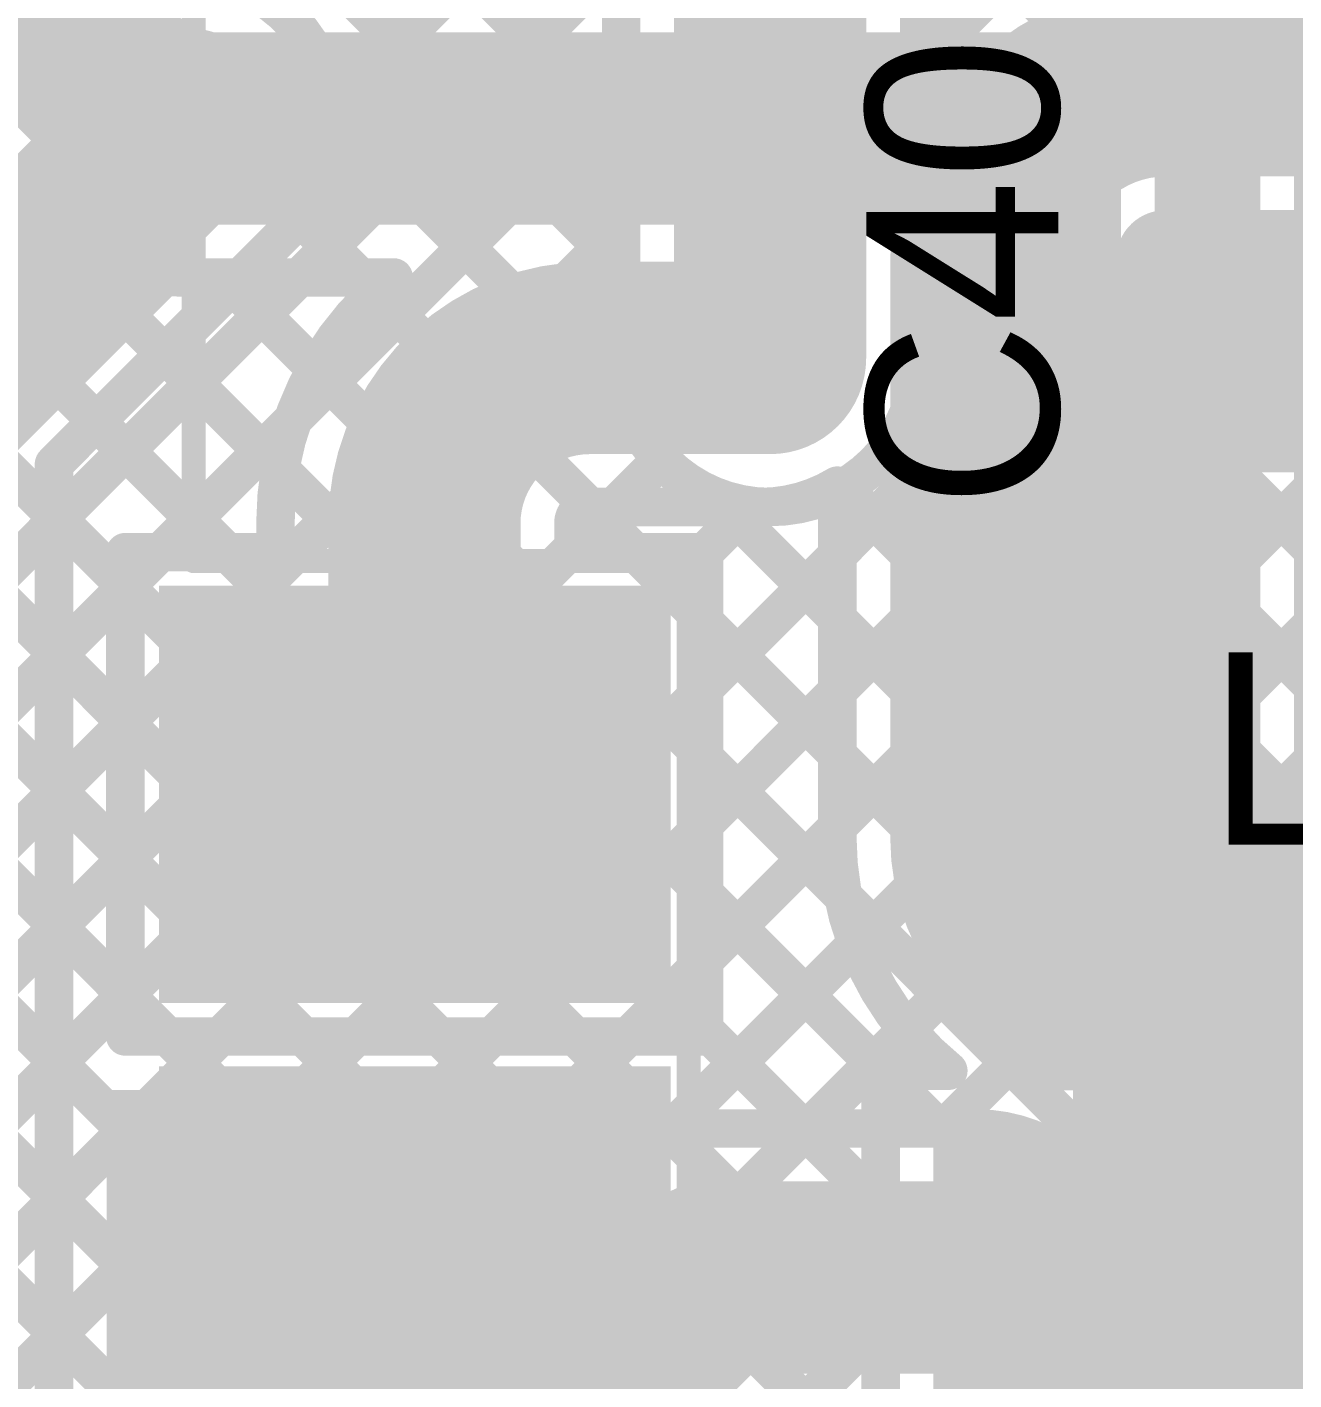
# Model space of a CAD drawing. Header units: millimetres. Extents: x 3.06 to 5.82, y 1.29 to 3.84.
# Drawn here: x 3.6564 to 3.92, y 1.5887 to 1.8701 of the extents above; entities that cross this region are included whole.
import ezdxf

# ---------------------------------------------------------------- set-up
doc = ezdxf.new("R2010")
doc.units = ezdxf.units.MM
doc.header["$MEASUREMENT"] = 0
for name, color, linetype in [('BottomLayer', 5, 'Continuous'), ('BottomOverlay', 54, 'Continuous'), ('BottomPaste', 16, 'Continuous'), ('BottomSolder', 6, 'Continuous'), ('MultiLayer', 9, 'Continuous'), ('TopLayer', 1, 'Continuous'), ('TopOverlay', 2, 'Continuous'), ('TopPaste', 8, 'Continuous'), ('TopSolder', 216, 'Continuous'), ('ViaHoleLayer', 16, 'Continuous')]:
    doc.layers.add(name, color=color, linetype=linetype)

# ---------------------------------------------------------------- blocks, each defined once
blk = doc.blocks.new('SMD_H______1')
at = {"layer": 'TopLayer'}
for points in [[(-0.43393, -0.04921), (-0.36307, -0.04921), (-0.43393, 0.04921), (-0.36307, 0.04921)], [(-0.34187, -0.04921), (-0.26313, -0.04921), (-0.34187, 0.04921), (-0.26313, 0.04921)]]:
    blk.add_solid(points, dxfattribs=at)
at = {"layer": 'TopOverlay', "const_width": 0.005}
for points in [[(-0.254, 0.046), (-0.254, -0.057)], [(-0.254, 0.046), (0.151, 0.046)], [(-0.441, -0.057), (-0.256, -0.057)]]:
    blk.add_lwpolyline(points, dxfattribs=at)
at = {"layer": 'TopOverlay', "const_width": 0.0025}
for points in [[(-0.25525, 0.046, 1), (-0.25275, 0.046, 1)], [(-0.25525, 0.046, 1), (-0.25275, 0.046, 1)], [(-0.25725, -0.057, 1), (-0.25475, -0.057, 1)], [(-0.25525, -0.057, 1), (-0.25275, -0.057, 1)]]:
    blk.add_lwpolyline(points, format="xyb", close=True, dxfattribs=at)
at = {"layer": 'TopPaste'}
for points in [[(-0.43393, -0.04921), (-0.36307, -0.04921), (-0.43393, 0.04921), (-0.36307, 0.04921)], [(-0.34187, -0.04921), (-0.26313, -0.04921), (-0.34187, 0.04921), (-0.26313, 0.04921)]]:
    blk.add_solid(points, dxfattribs=at)
at = {"layer": 'TopSolder'}
for points in [[(-0.43793, -0.05321), (-0.35907, -0.05321), (-0.43793, 0.05321), (-0.35907, 0.05321)], [(-0.34587, -0.05321), (-0.25913, -0.05321), (-0.34587, 0.05321), (-0.25913, 0.05321)]]:
    blk.add_solid(points, dxfattribs=at)
blk = doc.blocks.new('C__0603_16')
at = {"layer": 'TopLayer'}
for points in [[(-0.045, 0.0175), (-0.045, -0.0175), (-0.015, 0.0175), (-0.015, -0.0175)], [(0.015, 0.0175), (0.015, -0.0175), (0.045, 0.0175), (0.045, -0.0175)]]:
    blk.add_solid(points, dxfattribs=at)
at = {"layer": 'TopOverlay', "const_width": 0.005}
for points in [[(-0.018, 0.021), (-0.049, 0.021)], [(-0.049, -0.021), (-0.049, 0.021)], [(0.049, 0.021), (0.018, 0.021)], [(0.049, -0.021), (0.049, 0.021)], [(-0.018, -0.021), (-0.049, -0.021)], [(0.049, -0.021), (0.018, -0.021)]]:
    blk.add_lwpolyline(points, dxfattribs=at)
at = {"layer": 'TopOverlay', "const_width": 0.0025}
for points in [[(-0.05025, 0.021, 1), (-0.04775, 0.021, 1)], [(-0.05025, 0.021, 1), (-0.04775, 0.021, 1)], [(-0.01925, 0.021, 1), (-0.01675, 0.021, 1)], [(0.01675, 0.021, 1), (0.01925, 0.021, 1)], [(0.04775, 0.021, 1), (0.05025, 0.021, 1)], [(0.04775, 0.021, 1), (0.05025, 0.021, 1)], [(-0.05025, -0.021, 1), (-0.04775, -0.021, 1)], [(-0.05025, -0.021, 1), (-0.04775, -0.021, 1)], [(-0.01925, -0.021, 1), (-0.01675, -0.021, 1)], [(0.01675, -0.021, 1), (0.01925, -0.021, 1)], [(0.04775, -0.021, 1), (0.05025, -0.021, 1)], [(0.04775, -0.021, 1), (0.05025, -0.021, 1)]]:
    blk.add_lwpolyline(points, format="xyb", close=True, dxfattribs=at)
at = {"layer": 'TopPaste'}
for points in [[(-0.045, 0.0175), (-0.045, -0.0175), (-0.015, 0.0175), (-0.015, -0.0175)], [(0.015, 0.0175), (0.015, -0.0175), (0.045, 0.0175), (0.045, -0.0175)]]:
    blk.add_solid(points, dxfattribs=at)
at = {"layer": 'TopSolder'}
for points in [[(-0.04736, 0.01986), (-0.04736, -0.01986), (-0.01264, 0.01986), (-0.01264, -0.01986)], [(0.01264, 0.01986), (0.01264, -0.01986), (0.04736, 0.01986), (0.04736, -0.01986)]]:
    blk.add_solid(points, dxfattribs=at)
blk = doc.blocks.new('C__0603_25')
at = {"layer": 'TopLayer'}
for points in [[(-0.045, 0.0175), (-0.045, -0.0175), (-0.015, 0.0175), (-0.015, -0.0175)], [(0.015, 0.0175), (0.015, -0.0175), (0.045, 0.0175), (0.045, -0.0175)]]:
    blk.add_solid(points, dxfattribs=at)
at = {"layer": 'TopOverlay', "const_width": 0.005}
for points in [[(-0.049, -0.021), (-0.049, 0.021)], [(-0.018, 0.021), (-0.049, 0.021)], [(0.049, 0.021), (0.018, 0.021)], [(0.049, -0.021), (0.049, 0.021)], [(-0.018, -0.021), (-0.049, -0.021)], [(0.049, -0.021), (0.018, -0.021)]]:
    blk.add_lwpolyline(points, dxfattribs=at)
at = {"layer": 'TopOverlay', "const_width": 0.0025}
for points in [[(-0.05025, 0.021, 1), (-0.04775, 0.021, 1)], [(-0.05025, 0.021, 1), (-0.04775, 0.021, 1)], [(-0.01925, 0.021, 1), (-0.01675, 0.021, 1)], [(0.01675, 0.021, 1), (0.01925, 0.021, 1)], [(0.04775, 0.021, 1), (0.05025, 0.021, 1)], [(0.04775, 0.021, 1), (0.05025, 0.021, 1)], [(-0.05025, -0.021, 1), (-0.04775, -0.021, 1)], [(-0.05025, -0.021, 1), (-0.04775, -0.021, 1)], [(-0.01925, -0.021, 1), (-0.01675, -0.021, 1)], [(0.01675, -0.021, 1), (0.01925, -0.021, 1)], [(0.04775, -0.021, 1), (0.05025, -0.021, 1)], [(0.04775, -0.021, 1), (0.05025, -0.021, 1)]]:
    blk.add_lwpolyline(points, format="xyb", close=True, dxfattribs=at)
at = {"layer": 'TopPaste'}
for points in [[(-0.045, 0.0175), (-0.045, -0.0175), (-0.015, 0.0175), (-0.015, -0.0175)], [(0.015, 0.0175), (0.015, -0.0175), (0.045, 0.0175), (0.045, -0.0175)]]:
    blk.add_solid(points, dxfattribs=at)
at = {"layer": 'TopSolder'}
for points in [[(-0.04736, 0.01986), (-0.04736, -0.01986), (-0.01264, 0.01986), (-0.01264, -0.01986)], [(0.01264, 0.01986), (0.01264, -0.01986), (0.04736, 0.01986), (0.04736, -0.01986)]]:
    blk.add_solid(points, dxfattribs=at)
blk = doc.blocks.new('RES_0805_B_43')
at = {"layer": 'BottomLayer'}
for points in [[(-0.06, -0.025), (-0.02, -0.025), (-0.06, 0.025), (-0.02, 0.025)], [(0.02, -0.025), (0.06, -0.025), (0.02, 0.025), (0.06, 0.025)]]:
    blk.add_solid(points, dxfattribs=at)
at = {"layer": 'BottomOverlay', "const_width": 0.00787}
for points in [[(-0.065, -0.03), (-0.065, 0.03)], [(-0.065, 0.03), (0.065, 0.03)], [(0.065, -0.03), (0.065, 0.03)], [(-0.065, -0.03), (0.065, -0.03)]]:
    blk.add_lwpolyline(points, dxfattribs=at)
at = {"layer": 'BottomOverlay', "const_width": 0.00394}
for points in [[(-0.06697, 0.03, 1), (-0.06303, 0.03, 1)], [(-0.06697, 0.03, 1), (-0.06303, 0.03, 1)], [(0.06303, 0.03, 1), (0.06697, 0.03, 1)], [(0.06303, 0.03, 1), (0.06697, 0.03, 1)], [(-0.06697, -0.03, 1), (-0.06303, -0.03, 1)], [(-0.06697, -0.03, 1), (-0.06303, -0.03, 1)], [(0.06303, -0.03, 1), (0.06697, -0.03, 1)], [(0.06303, -0.03, 1), (0.06697, -0.03, 1)]]:
    blk.add_lwpolyline(points, format="xyb", close=True, dxfattribs=at)
at = {"layer": 'BottomPaste'}
for points in [[(-0.06, -0.025), (-0.02, -0.025), (-0.06, 0.025), (-0.02, 0.025)], [(0.02, -0.025), (0.06, -0.025), (0.02, 0.025), (0.06, 0.025)]]:
    blk.add_solid(points, dxfattribs=at)
at = {"layer": 'BottomSolder'}
for points in [[(-0.064, -0.029), (-0.016, -0.029), (-0.064, 0.029), (-0.016, 0.029)], [(0.016, -0.029), (0.064, -0.029), (0.016, 0.029), (0.064, 0.029)]]:
    blk.add_solid(points, dxfattribs=at)
blk = doc.blocks.new('SOT_23_B_53')
at = {"layer": 'BottomLayer'}
for points in [[(-0.05354, 0.02126), (-0.02126, 0.02126), (-0.05354, 0.05748), (-0.02126, 0.05748)], [(0.02126, 0.02126), (0.05354, 0.02126), (0.02126, 0.05748), (0.05354, 0.05748)], [(-0.01614, -0.05748), (0.01614, -0.05748), (-0.01614, -0.02126), (0.01614, -0.02126)]]:
    blk.add_solid(points, dxfattribs=at)
at = {"layer": 'BottomOverlay'}
for points, const_width in [([(-0.06439, 0.045, 1), (-0.07161, 0.045, 1)], 0.01), ([(-0.07411, 0.045, 1), (-0.06911, 0.045, 1)], 0.005), ([(-0.06689, 0.045, 1), (-0.06189, 0.045, 1)], 0.005), ([(-0.01497, 0.033, 1), (-0.01103, 0.033, 1)], 0.00394), ([(0.01103, 0.033, 1), (0.01497, 0.033, 1)], 0.00394), ([(-0.06497, 0.03, 1), (-0.06103, 0.03, 1)], 0.00394), ([(0.06103, 0.03, 1), (0.06497, 0.03, 1)], 0.00394), ([(-0.06497, -0.034, 1), (-0.06103, -0.034, 1)], 0.00394), ([(-0.06497, -0.034, 1), (-0.06103, -0.034, 1)], 0.00394), ([(-0.02597, -0.034, 1), (-0.02203, -0.034, 1)], 0.00394), ([(0.02203, -0.034, 1), (0.02597, -0.034, 1)], 0.00394), ([(0.06103, -0.034, 1), (0.06497, -0.034, 1)], 0.00394), ([(0.06103, -0.034, 1), (0.06497, -0.034, 1)], 0.00394)]:
    blk.add_lwpolyline(points, format="xyb", close=True, dxfattribs=dict(at, const_width=const_width))
at = {"layer": 'BottomOverlay', "const_width": 0.00787}
for points in [[(-0.013, 0.033), (0.013, 0.033)], [(-0.063, -0.034), (-0.063, 0.03)], [(0.063, -0.034), (0.063, 0.03)], [(-0.063, -0.034), (-0.024, -0.034)], [(0.024, -0.034), (0.063, -0.034)]]:
    blk.add_lwpolyline(points, dxfattribs=at)
at = {"layer": 'BottomPaste'}
for points in [[(-0.05354, 0.02126), (-0.02126, 0.02126), (-0.05354, 0.05748), (-0.02126, 0.05748)], [(0.02126, 0.02126), (0.05354, 0.02126), (0.02126, 0.05748), (0.05354, 0.05748)], [(-0.01614, -0.05748), (0.01614, -0.05748), (-0.01614, -0.02126), (0.01614, -0.02126)]]:
    blk.add_solid(points, dxfattribs=at)
at = {"layer": 'BottomSolder'}
for points in [[(-0.05754, 0.01726), (-0.01726, 0.01726), (-0.05754, 0.06148), (-0.01726, 0.06148)], [(0.01726, 0.01726), (0.05754, 0.01726), (0.01726, 0.06148), (0.05754, 0.06148)], [(-0.02014, -0.06148), (0.02014, -0.06148), (-0.02014, -0.01726), (0.02014, -0.01726)]]:
    blk.add_solid(points, dxfattribs=at)
blk = doc.blocks.new('IND_0603_55')
at = {"layer": 'TopLayer'}
for points in [[(-0.04921, -0.01378), (-0.01575, -0.01378), (-0.04921, 0.01378), (-0.01575, 0.01378)], [(0.01575, -0.01378), (0.04921, -0.01378), (0.01575, 0.01378), (0.04921, 0.01378)]]:
    blk.add_solid(points, dxfattribs=at)
at = {"layer": 'TopOverlay', "const_width": 0.005}
for points in [[(-0.05366, 0.01869), (0.05329, 0.01869)], [(-0.05366, -0.01857), (-0.05366, 0.01869)], [(0.05329, -0.01857), (0.05329, 0.01869)], [(-0.05366, -0.01857), (0.05329, -0.01857)]]:
    blk.add_lwpolyline(points, dxfattribs=at)
at = {"layer": 'TopOverlay', "const_width": 0.0025}
for points in [[(-0.05491, 0.01869, 1), (-0.05241, 0.01869, 1)], [(-0.05491, 0.01869, 1), (-0.05241, 0.01869, 1)], [(0.05204, 0.01869, 1), (0.05454, 0.01869, 1)], [(0.05204, 0.01869, 1), (0.05454, 0.01869, 1)], [(-0.05491, -0.01857, 1), (-0.05241, -0.01857, 1)], [(-0.05491, -0.01857, 1), (-0.05241, -0.01857, 1)], [(0.05204, -0.01857, 1), (0.05454, -0.01857, 1)], [(0.05204, -0.01857, 1), (0.05454, -0.01857, 1)]]:
    blk.add_lwpolyline(points, format="xyb", close=True, dxfattribs=at)
at = {"layer": 'TopPaste'}
for points in [[(-0.04921, -0.01378), (-0.01575, -0.01378), (-0.04921, 0.01378), (-0.01575, 0.01378)], [(0.01575, -0.01378), (0.04921, -0.01378), (0.01575, 0.01378), (0.04921, 0.01378)]]:
    blk.add_solid(points, dxfattribs=at)
at = {"layer": 'TopSolder'}
for points in [[(-0.05321, -0.01778), (-0.01175, -0.01778), (-0.05321, 0.01778), (-0.01175, 0.01778)], [(0.01175, -0.01778), (0.05321, -0.01778), (0.01175, 0.01778), (0.05321, 0.01778)]]:
    blk.add_solid(points, dxfattribs=at)
blk = doc.blocks.new('C__0805_56')
at = {"layer": 'TopLayer'}
for points in [[(-0.06, -0.03), (-0.02, -0.03), (-0.06, 0.03), (-0.02, 0.03)], [(0.02, -0.03), (0.06, -0.03), (0.02, 0.03), (0.06, 0.03)]]:
    blk.add_solid(points, dxfattribs=at)
at = {"layer": 'TopOverlay', "const_width": 0.00787}
for points in [[(-0.024, 0.035), (-0.065, 0.035)], [(-0.065, -0.035), (-0.065, 0.035)], [(0.065, 0.035), (0.024, 0.035)], [(0.065, -0.035), (0.065, 0.035)], [(-0.024, -0.035), (-0.065, -0.035)], [(0.065, -0.035), (0.024, -0.035)]]:
    blk.add_lwpolyline(points, dxfattribs=at)
at = {"layer": 'TopOverlay', "const_width": 0.00394}
for points in [[(-0.06697, 0.035, 1), (-0.06303, 0.035, 1)], [(-0.06697, 0.035, 1), (-0.06303, 0.035, 1)], [(-0.02597, 0.035, 1), (-0.02203, 0.035, 1)], [(0.02203, 0.035, 1), (0.02597, 0.035, 1)], [(0.06303, 0.035, 1), (0.06697, 0.035, 1)], [(0.06303, 0.035, 1), (0.06697, 0.035, 1)], [(-0.06697, -0.035, 1), (-0.06303, -0.035, 1)], [(-0.06697, -0.035, 1), (-0.06303, -0.035, 1)], [(-0.02597, -0.035, 1), (-0.02203, -0.035, 1)], [(0.02203, -0.035, 1), (0.02597, -0.035, 1)], [(0.06303, -0.035, 1), (0.06697, -0.035, 1)], [(0.06303, -0.035, 1), (0.06697, -0.035, 1)]]:
    blk.add_lwpolyline(points, format="xyb", close=True, dxfattribs=at)
at = {"layer": 'TopPaste'}
for points in [[(-0.06, -0.03), (-0.02, -0.03), (-0.06, 0.03), (-0.02, 0.03)], [(0.02, -0.03), (0.06, -0.03), (0.02, 0.03), (0.06, 0.03)]]:
    blk.add_solid(points, dxfattribs=at)
at = {"layer": 'TopSolder'}
for points in [[(-0.06276, -0.03276), (-0.01724, -0.03276), (-0.06276, 0.03276), (-0.01724, 0.03276)], [(0.01724, -0.03276), (0.06276, -0.03276), (0.01724, 0.03276), (0.06276, 0.03276)]]:
    blk.add_solid(points, dxfattribs=at)

msp = doc.modelspace()

# ---------------------------------------------------------------- linework, layer by layer
at = {"layer": 'BottomLayer'}
for points, const_width in [([(3.811, 1.80125), (3.811, 2.711)], 0.04), ([(3.78, 1.80125), (3.78, 2.711)], 0.008), ([(3.842, 1.80125), (3.842, 2.711)], 0.008), ([(3.902, 1.672), (3.902, 2.655)], 0.022), ([(3.88, 1.708), (3.88, 2.655)], 0.008), ([(3.133, 2.49557), (3.78, 1.84857)], 0.008), ([(3.133, 2.46729), (3.78, 1.82029)], 0.008), ([(3.924, 1.708), (3.924, 2.40422)], 0.008), ([(3.133, 2.38243), (3.6553, 1.86014)], 0.008), ([(3.924, 1.85925), (4.092, 2.02725)], 0.008), ([(3.33591, 1.554), (3.78, 1.99809)], 0.008), ([(3.924, 1.83096), (4.092, 1.99896)], 0.008), ([(3.924, 1.80268), (4.092, 1.97068)], 0.008), ([(3.71066, 1.87218), (3.78, 1.94152)], 0.008), ([(3.924, 1.77439), (4.092, 1.9424)], 0.008), ([(3.71985, 1.85308), (3.78, 1.91324)], 0.008), ([(3.924, 1.74611), (4.092, 1.91411)], 0.008), ([(3.842, 1.8621), (3.88, 1.9001)], 0.008), ([(3.842, 1.89971), (3.88, 1.86171)], 0.008), ([(3.662, 1.76695), (3.78, 1.88495)], 0.008), ([(3.924, 1.71783), (4.092, 1.88583)], 0.008), ([(3.6091, 1.81394), (3.66708, 1.87192)], 0.008), ([(3.842, 1.83382), (3.88, 1.87182)], 0.008), ([(3.842, 1.87142), (3.88, 1.83342)], 0.008), ([(3.631, 1.792), (3.689, 1.85)], 0.04), ([(3.662, 1.73867), (3.78, 1.85667)], 0.008), ([(3.71993, 1.85207), (3.78219, 1.78982)], 0.008), ([(3.924, 1.84599), (4.092, 1.67799)], 0.008), ([(3.842, 1.80553), (3.88, 1.84353)], 0.008), ([(3.842, 1.84314), (3.88, 1.80514)], 0.008), ([(3.662, 1.71039), (3.78, 1.82839)], 0.008), ([(3.662, 1.77916), (3.71092, 1.82808)], 0.008), ([(3.71315, 1.83057), (3.878, 1.66572)], 0.008), ([(3.924, 1.81771), (4.092, 1.64971)], 0.008), ([(3.662, 1.59725), (3.88, 1.81525)], 0.008), ([(3.69914, 1.8163), (3.878, 1.63743)], 0.008), ([(3.842, 1.81486), (3.88, 1.77686)], 0.008), ([(3.662, 1.6821), (3.78002, 1.80012)], 0.008), ([(3.685, 1.80215), (3.84615, 1.641)], 0.008), ([(3.83951, 1.78907), (3.88, 1.74857)], 0.008), ([(3.924, 1.78942), (4.092, 1.62142)], 0.008), ([(3.662, 1.56896), (3.88, 1.78696)], 0.008), ([(3.67085, 1.78801), (3.81787, 1.641)], 0.008), ([(3.662, 1.65382), (3.78831, 1.78013)], 0.008), ([(3.662, 1.39684), (3.662, 1.77916)], 0.008), ([(3.79957, 1.77244), (3.878, 1.694)], 0.008), ([(3.82611, 1.77418), (3.88, 1.72029)], 0.008), ([(3.662, 1.62553), (3.80698, 1.77051)], 0.008), ([(3.662, 1.76858), (3.79071, 1.63987)], 0.008), ([(3.924, 1.76114), (4.092, 1.59314)], 0.008), ([(3.662, 1.54068), (3.88, 1.75868)], 0.008), ([(3.662, 1.7403), (3.77373, 1.62857)], 0.008), ([(3.924, 1.73286), (4.092, 1.56486)], 0.008), ([(3.78892, 1.63932), (3.88, 1.73039)], 0.008), ([(3.662, 1.71201), (3.75959, 1.61443)], 0.008), ([(3.878, 1.636), (3.878, 1.708)], 0.008), ([(3.924, 1.708), (3.94, 1.708)], 0.008), ([(3.81889, 1.641), (3.878, 1.70011)], 0.008), ([(3.662, 1.68373), (3.74618, 1.59955)], 0.008), ([(3.9136, 1.61337), (3.9136, 1.6674)], 0.022), ([(3.84717, 1.641), (3.878, 1.67183)], 0.008), ([(3.662, 1.65544), (3.742, 1.57544)], 0.008), ([(3.87062, 1.63617), (3.878, 1.64354)], 0.008), ([(3.799, 1.641), (3.854, 1.641)], 0.008), ([(3.878, 1.636), (3.88646, 1.636)], 0.008), ([(3.87943, 1.636), (3.88646, 1.62898)], 0.008), ([(3.88646, 1.58426), (3.88646, 1.636)], 0.008), ([(3.7511, 1.60594), (3.77706, 1.6319)], 0.008), ([(3.662, 1.62716), (3.742, 1.54716)], 0.008), ([(3.773, 1.584), (3.799, 1.61)], 0.04), ([(3.799, 1.61), (3.854, 1.61)], 0.04), ([(3.88319, 1.62045), (3.88646, 1.62371)], 0.008), ([(3.88419, 1.60296), (3.88646, 1.60069)], 0.008), ([(3.773, 1.534), (3.773, 1.584)], 0.04), ([(3.662, 1.59888), (3.742, 1.51888)], 0.008), ([(3.86103, 1.57), (3.88646, 1.59543)], 0.008), ([(3.662, 1.51239), (3.74368, 1.59408)], 0.008), ([(3.8732, 1.58566), (3.90224, 1.55663)], 0.008)]:
    msp.add_lwpolyline(points, dxfattribs=dict(at, const_width=const_width))
for points, const_width in [([(3.66708, 1.87192, -0.668179), (3.72, 1.85)], 0.008), ([(3.72, 1.85, -0.198912), (3.71092, 1.82808)], 0.008), ([(3.842, 1.80125, -1), (3.78, 1.80125)], 0.008), ([(3.909, 1.672, -0.414214), (3.9136, 1.6674)], 0.022), ([(3.77706, 1.6319, -0.199163), (3.799, 1.641)], 0.008), ([(3.77708, 1.63192, -0.198912), (3.799, 1.641)], 0.008), ([(3.854, 1.641, -0.414214), (3.885, 1.61)], 0.008), ([(3.885, 1.61, -0.414214), (3.854, 1.579)], 0.008), ([(3.742, 1.584, -0.199163), (3.7511, 1.60594)], 0.008), ([(3.742, 1.584, -0.198912), (3.75108, 1.60592)], 0.008)]:
    msp.add_lwpolyline(points, format="xyb", dxfattribs=dict(at, const_width=const_width))
for points, const_width in [([(3.66508, 1.87192, 1), (3.66908, 1.87192, 1)], 0.004), ([(3.66508, 1.87192, 1), (3.66908, 1.87192, 1)], 0.004), ([(3.70866, 1.87218, 1), (3.71266, 1.87218, 1)], 0.004), ([(3.84, 1.87142, 1), (3.844, 1.87142, 1)], 0.004), ([(3.878, 1.87182, 1), (3.882, 1.87182, 1)], 0.004), ([(3.679, 1.85, 1), (3.699, 1.85, 1)], 0.02), ([(3.84, 1.8621, 1), (3.844, 1.8621, 1)], 0.004), ([(3.878, 1.86171, 1), (3.882, 1.86171, 1)], 0.004), ([(3.6533, 1.86014, 1), (3.6573, 1.86014, 1)], 0.004), ([(3.68309, 1.85, 1), (3.69491, 1.85, 1)], 0.01181), ([(3.778, 1.85667, 1), (3.782, 1.85667, 1)], 0.004), ([(3.71785, 1.85308, 1), (3.72185, 1.85308, 1)], 0.004), ([(3.71793, 1.85207, 1), (3.72193, 1.85207, 1)], 0.004), ([(3.718, 1.85, 1), (3.722, 1.85, 1)], 0.004), ([(3.718, 1.85, 1), (3.722, 1.85, 1)], 0.004), ([(3.778, 1.84857, 1), (3.782, 1.84857, 1)], 0.004), ([(3.84, 1.84314, 1), (3.844, 1.84314, 1)], 0.004), ([(3.878, 1.84353, 1), (3.882, 1.84353, 1)], 0.004), ([(3.84, 1.83382, 1), (3.844, 1.83382, 1)], 0.004), ([(3.878, 1.83342, 1), (3.882, 1.83342, 1)], 0.004), ([(3.70892, 1.82808, 1), (3.71292, 1.82808, 1)], 0.004), ([(3.70892, 1.82808, 1), (3.71292, 1.82808, 1)], 0.004), ([(3.71115, 1.83057, 1), (3.71515, 1.83057, 1)], 0.004), ([(3.778, 1.82839, 1), (3.782, 1.82839, 1)], 0.004), ([(3.778, 1.82029, 1), (3.782, 1.82029, 1)], 0.004), ([(3.801, 1.80125, 1), (3.821, 1.80125, 1)], 0.02), ([(3.69714, 1.8163, 1), (3.70114, 1.8163, 1)], 0.004), ([(3.84, 1.81486, 1), (3.844, 1.81486, 1)], 0.004), ([(3.878, 1.81525, 1), (3.882, 1.81525, 1)], 0.004), ([(3.80509, 1.80125, 1), (3.81691, 1.80125, 1)], 0.01181), ([(3.84, 1.80553, 1), (3.844, 1.80553, 1)], 0.004), ([(3.878, 1.80514, 1), (3.882, 1.80514, 1)], 0.004), ([(3.683, 1.80215, 1), (3.687, 1.80215, 1)], 0.004), ([(3.778, 1.80125, 1), (3.782, 1.80125, 1)], 0.004), ([(3.778, 1.80125, 1), (3.782, 1.80125, 1)], 0.004), ([(3.77802, 1.80012, 1), (3.78202, 1.80012, 1)], 0.004), ([(3.84, 1.80125, 1), (3.844, 1.80125, 1)], 0.004), ([(3.84, 1.80125, 1), (3.844, 1.80125, 1)], 0.004), ([(3.78019, 1.78982, 1), (3.78419, 1.78982, 1)], 0.004), ([(3.83751, 1.78907, 1), (3.84151, 1.78907, 1)], 0.004), ([(3.66885, 1.78801, 1), (3.67285, 1.78801, 1)], 0.004), ([(3.878, 1.78696, 1), (3.882, 1.78696, 1)], 0.004), ([(3.78631, 1.78013, 1), (3.79031, 1.78013, 1)], 0.004), ([(3.66, 1.77916, 1), (3.664, 1.77916, 1)], 0.004), ([(3.66, 1.77916, 1), (3.664, 1.77916, 1)], 0.004), ([(3.878, 1.77686, 1), (3.882, 1.77686, 1)], 0.004), ([(3.79757, 1.77244, 1), (3.80157, 1.77244, 1)], 0.004), ([(3.82411, 1.77418, 1), (3.82811, 1.77418, 1)], 0.004), ([(3.80498, 1.77051, 1), (3.80898, 1.77051, 1)], 0.004), ([(3.66, 1.76858, 1), (3.664, 1.76858, 1)], 0.004), ([(3.66, 1.76695, 1), (3.664, 1.76695, 1)], 0.004), ([(3.878, 1.75868, 1), (3.882, 1.75868, 1)], 0.004), ([(3.878, 1.74857, 1), (3.882, 1.74857, 1)], 0.004), ([(3.66, 1.7403, 1), (3.664, 1.7403, 1)], 0.004), ([(3.66, 1.73867, 1), (3.664, 1.73867, 1)], 0.004), ([(3.878, 1.73039, 1), (3.882, 1.73039, 1)], 0.004), ([(3.878, 1.72029, 1), (3.882, 1.72029, 1)], 0.004), ([(3.66, 1.71201, 1), (3.664, 1.71201, 1)], 0.004), ([(3.66, 1.71039, 1), (3.664, 1.71039, 1)], 0.004), ([(3.876, 1.708, 1), (3.88, 1.708, 1)], 0.004), ([(3.878, 1.708, 1), (3.882, 1.708, 1)], 0.004), ([(3.876, 1.70011, 1), (3.88, 1.70011, 1)], 0.004), ([(3.876, 1.694, 1), (3.88, 1.694, 1)], 0.004), ([(3.66, 1.68373, 1), (3.664, 1.68373, 1)], 0.004), ([(3.66, 1.6821, 1), (3.664, 1.6821, 1)], 0.004), ([(3.8965, 1.672, 1), (3.9075, 1.672, 1)], 0.011), ([(3.9035, 1.672, 1), (3.9145, 1.672, 1)], 0.011), ([(3.9081, 1.6674, 1), (3.9191, 1.6674, 1)], 0.011), ([(3.9081, 1.6674, 1), (3.9191, 1.6674, 1)], 0.011), ([(3.876, 1.67183, 1), (3.88, 1.67183, 1)], 0.004), ([(3.876, 1.66572, 1), (3.88, 1.66572, 1)], 0.004), ([(3.66, 1.65544, 1), (3.664, 1.65544, 1)], 0.004), ([(3.66, 1.65382, 1), (3.664, 1.65382, 1)], 0.004), ([(3.876, 1.64354, 1), (3.88, 1.64354, 1)], 0.004), ([(3.78692, 1.63932, 1), (3.79092, 1.63932, 1)], 0.004), ([(3.78871, 1.63987, 1), (3.79271, 1.63987, 1)], 0.004), ([(3.797, 1.641, 1), (3.801, 1.641, 1)], 0.004), ([(3.797, 1.641, 1), (3.801, 1.641, 1)], 0.004), ([(3.797, 1.641, 1), (3.801, 1.641, 1)], 0.004), ([(3.81587, 1.641, 1), (3.81987, 1.641, 1)], 0.004), ([(3.81689, 1.641, 1), (3.82089, 1.641, 1)], 0.004), ([(3.84415, 1.641, 1), (3.84815, 1.641, 1)], 0.004), ([(3.84517, 1.641, 1), (3.84917, 1.641, 1)], 0.004), ([(3.852, 1.641, 1), (3.856, 1.641, 1)], 0.004), ([(3.852, 1.641, 1), (3.856, 1.641, 1)], 0.004), ([(3.876, 1.63743, 1), (3.88, 1.63743, 1)], 0.004), ([(3.86862, 1.63617, 1), (3.87262, 1.63617, 1)], 0.004), ([(3.876, 1.636, 1), (3.88, 1.636, 1)], 0.004), ([(3.876, 1.636, 1), (3.88, 1.636, 1)], 0.004), ([(3.87743, 1.636, 1), (3.88143, 1.636, 1)], 0.004), ([(3.88446, 1.636, 1), (3.88846, 1.636, 1)], 0.004), ([(3.88446, 1.636, 1), (3.88846, 1.636, 1)], 0.004), ([(3.77506, 1.6319, 1), (3.77906, 1.6319, 1)], 0.004), ([(3.77506, 1.6319, 1), (3.77906, 1.6319, 1)], 0.004), ([(3.77508, 1.63192, 1), (3.77908, 1.63192, 1)], 0.004), ([(3.77173, 1.62857, 1), (3.77573, 1.62857, 1)], 0.004), ([(3.88446, 1.62898, 1), (3.88846, 1.62898, 1)], 0.004), ([(3.66, 1.62716, 1), (3.664, 1.62716, 1)], 0.004), ([(3.66, 1.62553, 1), (3.664, 1.62553, 1)], 0.004), ([(3.789, 1.61, 1), (3.809, 1.61, 1)], 0.02), ([(3.789, 1.61, 1), (3.809, 1.61, 1)], 0.02), ([(3.844, 1.61, 1), (3.864, 1.61, 1)], 0.02), ([(3.88446, 1.62371, 1), (3.88846, 1.62371, 1)], 0.004), ([(3.88119, 1.62045, 1), (3.88519, 1.62045, 1)], 0.004), ([(3.9081, 1.61337, 1), (3.9191, 1.61337, 1)], 0.011), ([(3.84809, 1.61, 1), (3.85991, 1.61, 1)], 0.01181), ([(3.75759, 1.61443, 1), (3.76159, 1.61443, 1)], 0.004), ([(3.883, 1.61, 1), (3.887, 1.61, 1)], 0.004), ([(3.883, 1.61, 1), (3.887, 1.61, 1)], 0.004), ([(3.74908, 1.60592, 1), (3.75308, 1.60592, 1)], 0.004), ([(3.7491, 1.60594, 1), (3.7531, 1.60594, 1)], 0.004), ([(3.7491, 1.60594, 1), (3.7531, 1.60594, 1)], 0.004), ([(3.88219, 1.60296, 1), (3.88619, 1.60296, 1)], 0.004), ([(3.763, 1.584, 1), (3.783, 1.584, 1)], 0.02), ([(3.763, 1.584, 1), (3.783, 1.584, 1)], 0.02), ([(3.88446, 1.60069, 1), (3.88846, 1.60069, 1)], 0.004), ([(3.66, 1.59888, 1), (3.664, 1.59888, 1)], 0.004), ([(3.66, 1.59725, 1), (3.664, 1.59725, 1)], 0.004), ([(3.74418, 1.59955, 1), (3.74818, 1.59955, 1)], 0.004), ([(3.88446, 1.59543, 1), (3.88846, 1.59543, 1)], 0.004), ([(3.74168, 1.59408, 1), (3.74568, 1.59408, 1)], 0.004), ([(3.8712, 1.58566, 1), (3.8752, 1.58566, 1)], 0.004)]:
    msp.add_lwpolyline(points, format="xyb", close=True, dxfattribs=dict(at, const_width=const_width))
at = {"layer": 'BottomSolder', "const_width": 0.01581}
for points in [[(3.68109, 1.85, 1), (3.69691, 1.85, 1)], [(3.80309, 1.80125, 1), (3.81891, 1.80125, 1)], [(3.84609, 1.61, 1), (3.86191, 1.61, 1)]]:
    msp.add_lwpolyline(points, format="xyb", close=True, dxfattribs=at)
at = {"layer": 'MultiLayer', "const_width": 0.01181}
for points in [[(3.68309, 1.85, 1), (3.69491, 1.85, 1)], [(3.80509, 1.80125, 1), (3.81691, 1.80125, 1)], [(3.84809, 1.61, 1), (3.85991, 1.61, 1)]]:
    msp.add_lwpolyline(points, format="xyb", close=True, dxfattribs=at)
at = {"layer": 'TopLayer'}
for points, const_width in [([(3.14, 2.34715), (3.70904, 1.77811)], 0.008), ([(3.14, 2.31887), (3.698, 1.76087)], 0.008), ([(3.14, 2.29058), (3.67686, 1.75372)], 0.008), ([(3.14, 2.2623), (3.67686, 1.72543)], 0.008), ([(3.14, 2.23401), (3.67686, 1.69715)], 0.008), ([(3.14, 2.20573), (3.67686, 1.66886)], 0.008), ([(3.14, 2.17744), (3.93344, 1.384)], 0.008), ([(3.14, 2.14916), (3.90516, 1.384)], 0.008), ([(3.14, 2.12088), (3.87688, 1.384)], 0.008), ([(3.639, 1.893), (3.683, 1.849)], 0.04), ([(3.903, 1.859), (3.953, 1.859)], 0.04), ([(3.6171, 1.87106), (3.66108, 1.82708)], 0.008), ([(3.689, 1.849), (3.86788, 1.849)], 0.04), ([(3.8933, 1.859), (3.903, 1.859)], 0.022), ([(3.86788, 1.849), (3.898, 1.849)], 0.018), ([(3.856, 1.70152), (3.856, 1.8217)], 0.04), ([(3.887, 1.70911), (4.01536, 1.83747)], 0.008), ([(3.90302, 1.69685), (4.04365, 1.83747)], 0.008), ([(3.887, 1.7374), (3.98453, 1.83493)], 0.008), ([(3.887, 1.79396), (3.92104, 1.828)], 0.008), ([(3.887, 1.76568), (3.94932, 1.828)], 0.008), ([(3.88703, 1.82227), (3.89273, 1.82797)], 0.008), ([(3.903, 1.828), (3.953, 1.828)], 0.008), ([(3.91371, 1.828), (3.992, 1.74971)], 0.008), ([(3.359, 1.52052), (3.66343, 1.82496)], 0.008), ([(3.88813, 1.8253), (3.988, 1.72542)], 0.008), ([(3.887, 1.70152), (3.887, 1.8217)], 0.008), ([(3.359, 1.49224), (3.68482, 1.81805)], 0.008), ([(3.359, 1.46395), (3.71305, 1.818)], 0.008), ([(3.689, 1.818), (3.73269, 1.818)], 0.008), ([(3.69743, 1.818), (3.71648, 1.79896)], 0.008), ([(3.72572, 1.818), (3.72894, 1.81478)], 0.008), ([(3.77342, 1.80125), (3.809, 1.80125)], 0.04), ([(3.903, 1.799), (3.953, 1.799)], 0.04), ([(3.887, 1.79814), (3.988, 1.69714)], 0.008), ([(3.6842, 1.76087), (3.7117, 1.78837)], 0.008), ([(3.73908, 1.7155), (3.73908, 1.76691)], 0.04), ([(3.825, 1.70152), (3.825, 1.7747)], 0.008), ([(3.77008, 1.76189), (3.77843, 1.77025)], 0.008), ([(3.77342, 1.77025), (3.809, 1.77025)], 0.008), ([(3.77347, 1.77025), (3.78285, 1.76087)], 0.008), ([(3.79729, 1.76082), (3.80672, 1.77025)], 0.008), ([(3.80175, 1.77025), (3.825, 1.747)], 0.008), ([(3.887, 1.76986), (3.96186, 1.695)], 0.008), ([(3.70808, 1.76087), (3.70808, 1.76691)], 0.008), ([(3.77008, 1.76087), (3.77008, 1.76691)], 0.008), ([(3.67686, 1.76087), (3.70808, 1.76087)], 0.008), ([(3.67686, 1.66013), (3.67686, 1.76087)], 0.008), ([(3.77008, 1.76087), (3.79729, 1.76087)], 0.008), ([(3.79729, 1.66013), (3.79729, 1.76087)], 0.008), ([(3.79729, 1.73254), (3.825, 1.76025)], 0.008), ([(3.359, 1.43567), (3.67686, 1.75353)], 0.008), ([(3.79729, 1.74643), (3.825, 1.71872)], 0.008), ([(3.887, 1.74157), (3.93357, 1.695)], 0.008), ([(3.73908, 1.7025), (3.73908, 1.7155)], 0.04), ([(3.79729, 1.70425), (3.825, 1.73196)], 0.008), ([(3.359, 1.40739), (3.67686, 1.72525)], 0.008), ([(3.79729, 1.71815), (3.82622, 1.68921)], 0.008), ([(3.887, 1.71329), (3.90408, 1.6962)], 0.008), ([(3.79729, 1.67597), (3.825, 1.70368)], 0.008), ([(3.41967, 1.43977), (3.67686, 1.69696)], 0.008), ([(3.90615, 1.69478), (3.911, 1.69478)], 0.008), ([(3.911, 1.695), (3.988, 1.695)], 0.008), ([(3.911, 1.69478), (3.91525, 1.69478)], 0.008), ([(3.79729, 1.68986), (3.83415, 1.653)], 0.008), ([(3.53361, 1.384), (3.82903, 1.67943)], 0.008), ([(3.44298, 1.4348), (3.67686, 1.66868)], 0.008), ([(3.45904, 1.42257), (3.6966, 1.66013)], 0.008), ([(3.46919, 1.40444), (3.72488, 1.66013)], 0.008), ([(3.47704, 1.384), (3.75317, 1.66013)], 0.008), ([(3.50532, 1.384), (3.78145, 1.66013)], 0.008), ([(3.56189, 1.384), (3.83944, 1.66155)], 0.008), ([(3.67686, 1.66013), (3.79729, 1.66013)], 0.008), ([(3.6856, 1.66013), (3.96173, 1.384)], 0.008), ([(3.71388, 1.66013), (3.99001, 1.384)], 0.008), ([(3.74217, 1.66013), (3.834, 1.5683)], 0.008), ([(3.77045, 1.66013), (3.834, 1.59658)], 0.008), ([(3.79729, 1.66158), (3.834, 1.62487)], 0.008), ([(3.834, 1.62097), (3.834, 1.653)], 0.008), ([(3.834, 1.653), (3.84809, 1.653)], 0.008), ([(3.59017, 1.384), (3.834, 1.62783)], 0.008), ([(3.61846, 1.384), (3.83382, 1.59936)], 0.008), ([(3.834, 1.566), (3.834, 1.59903)], 0.008)]:
    msp.add_lwpolyline(points, dxfattribs=dict(at, const_width=const_width))
for points, const_width in [([(3.86788, 1.849, -0.189655), (3.8933, 1.859)], 0.04), ([(3.856, 1.8217, -0.208203), (3.86788, 1.849)], 0.04), ([(3.88903, 1.82633, -0.188325), (3.8933, 1.828)], 0.008), ([(3.89815, 1.82838, -0.039307), (3.8933, 1.828)], 0.008), ([(3.903, 1.828, -0.039307), (3.89815, 1.82838)], 0.008), ([(3.686, 1.81815, -0.22423), (3.66108, 1.82708)], 0.008), ([(3.887, 1.8217, -0.208203), (3.88901, 1.82631)], 0.008), ([(3.689, 1.818, -0.024236), (3.686, 1.81815)], 0.008), ([(3.70808, 1.76691, -0.228282), (3.73269, 1.818)], 0.008), ([(3.73908, 1.76691, -0.414214), (3.77342, 1.80125)], 0.04), ([(3.825, 1.7747, -0.136418), (3.809, 1.77025)], 0.008), ([(3.77008, 1.76691, -0.414214), (3.77342, 1.77025)], 0.008), ([(3.88752, 1.67, -0.414214), (3.856, 1.70152)], 0.04), ([(3.84809, 1.653, -0.225828), (3.825, 1.70152)], 0.008), ([(3.88752, 1.701, -0.162559), (3.90615, 1.69478)], 0.008), ([(3.834, 1.59903, -0.256243), (3.834, 1.62097)], 0.008)]:
    msp.add_lwpolyline(points, format="xyb", dxfattribs=dict(at, const_width=const_width))
for points, const_width in [([(3.8833, 1.859, 1), (3.9033, 1.859, 1)], 0.02), ([(3.893, 1.859, 1), (3.913, 1.859, 1)], 0.02), ([(3.673, 1.849, 1), (3.693, 1.849, 1)], 0.02), ([(3.679, 1.849, 1), (3.699, 1.849, 1)], 0.02), ([(3.85788, 1.849, 1), (3.87788, 1.849, 1)], 0.02), ([(3.85788, 1.849, 1), (3.87788, 1.849, 1)], 0.02), ([(3.85788, 1.849, 1), (3.87788, 1.849, 1)], 0.02), ([(3.8878, 1.859, 1), (3.8988, 1.859, 1)], 0.011), ([(3.8975, 1.859, 1), (3.9085, 1.859, 1)], 0.011), ([(3.68309, 1.85, 1), (3.69491, 1.85, 1)], 0.01181), ([(3.86338, 1.849, 1), (3.87238, 1.849, 1)], 0.009), ([(3.8935, 1.849, 1), (3.9025, 1.849, 1)], 0.009), ([(3.846, 1.8217, 1), (3.866, 1.8217, 1)], 0.02), ([(3.846, 1.8217, 1), (3.866, 1.8217, 1)], 0.02), ([(3.89073, 1.82797, 1), (3.89473, 1.82797, 1)], 0.004), ([(3.8913, 1.828, 1), (3.8953, 1.828, 1)], 0.004), ([(3.8913, 1.828, 1), (3.8953, 1.828, 1)], 0.004), ([(3.89615, 1.82838, 1), (3.90015, 1.82838, 1)], 0.004), ([(3.89615, 1.82838, 1), (3.90015, 1.82838, 1)], 0.004), ([(3.901, 1.828, 1), (3.905, 1.828, 1)], 0.004), ([(3.901, 1.828, 1), (3.905, 1.828, 1)], 0.004), ([(3.91171, 1.828, 1), (3.91571, 1.828, 1)], 0.004), ([(3.91904, 1.828, 1), (3.92304, 1.828, 1)], 0.004), ([(3.65908, 1.82708, 1), (3.66308, 1.82708, 1)], 0.004), ([(3.65908, 1.82708, 1), (3.66308, 1.82708, 1)], 0.004), ([(3.66143, 1.82496, 1), (3.66543, 1.82496, 1)], 0.004), ([(3.88613, 1.8253, 1), (3.89013, 1.8253, 1)], 0.004), ([(3.88701, 1.82631, 1), (3.89101, 1.82631, 1)], 0.004), ([(3.88703, 1.82633, 1), (3.89103, 1.82633, 1)], 0.004), ([(3.88503, 1.82227, 1), (3.88903, 1.82227, 1)], 0.004), ([(3.885, 1.8217, 1), (3.889, 1.8217, 1)], 0.004), ([(3.885, 1.8217, 1), (3.889, 1.8217, 1)], 0.004), ([(3.68282, 1.81805, 1), (3.68682, 1.81805, 1)], 0.004), ([(3.684, 1.81815, 1), (3.688, 1.81815, 1)], 0.004), ([(3.684, 1.81815, 1), (3.688, 1.81815, 1)], 0.004), ([(3.687, 1.818, 1), (3.691, 1.818, 1)], 0.004), ([(3.687, 1.818, 1), (3.691, 1.818, 1)], 0.004), ([(3.69543, 1.818, 1), (3.69943, 1.818, 1)], 0.004), ([(3.71105, 1.818, 1), (3.71505, 1.818, 1)], 0.004), ([(3.72372, 1.818, 1), (3.72772, 1.818, 1)], 0.004), ([(3.73069, 1.818, 1), (3.73469, 1.818, 1)], 0.004), ([(3.73069, 1.818, 1), (3.73469, 1.818, 1)], 0.004), ([(3.76342, 1.80125, 1), (3.78342, 1.80125, 1)], 0.02), ([(3.76342, 1.80125, 1), (3.78342, 1.80125, 1)], 0.02), ([(3.799, 1.80125, 1), (3.819, 1.80125, 1)], 0.02), ([(3.72694, 1.81478, 1), (3.73094, 1.81478, 1)], 0.004), ([(3.893, 1.799, 1), (3.913, 1.799, 1)], 0.02), ([(3.80509, 1.80125, 1), (3.81691, 1.80125, 1)], 0.01181), ([(3.71448, 1.79896, 1), (3.71848, 1.79896, 1)], 0.004), ([(3.885, 1.79814, 1), (3.889, 1.79814, 1)], 0.004), ([(3.885, 1.79396, 1), (3.889, 1.79396, 1)], 0.004), ([(3.7097, 1.78837, 1), (3.7137, 1.78837, 1)], 0.004), ([(3.72908, 1.76691, 1), (3.74908, 1.76691, 1)], 0.02), ([(3.72908, 1.76691, 1), (3.74908, 1.76691, 1)], 0.02), ([(3.70704, 1.77811, 1), (3.71104, 1.77811, 1)], 0.004), ([(3.823, 1.7747, 1), (3.827, 1.7747, 1)], 0.004), ([(3.823, 1.7747, 1), (3.827, 1.7747, 1)], 0.004), ([(3.77142, 1.77025, 1), (3.77542, 1.77025, 1)], 0.004), ([(3.77142, 1.77025, 1), (3.77542, 1.77025, 1)], 0.004), ([(3.77147, 1.77025, 1), (3.77547, 1.77025, 1)], 0.004), ([(3.77643, 1.77025, 1), (3.78043, 1.77025, 1)], 0.004), ([(3.79975, 1.77025, 1), (3.80375, 1.77025, 1)], 0.004), ([(3.80472, 1.77025, 1), (3.80872, 1.77025, 1)], 0.004), ([(3.807, 1.77025, 1), (3.811, 1.77025, 1)], 0.004), ([(3.807, 1.77025, 1), (3.811, 1.77025, 1)], 0.004), ([(3.885, 1.76986, 1), (3.889, 1.76986, 1)], 0.004), ([(3.70608, 1.76691, 1), (3.71008, 1.76691, 1)], 0.004), ([(3.70608, 1.76691, 1), (3.71008, 1.76691, 1)], 0.004), ([(3.76808, 1.76691, 1), (3.77208, 1.76691, 1)], 0.004), ([(3.76808, 1.76691, 1), (3.77208, 1.76691, 1)], 0.004), ([(3.885, 1.76568, 1), (3.889, 1.76568, 1)], 0.004), ([(3.67486, 1.76087, 1), (3.67886, 1.76087, 1)], 0.004), ([(3.67486, 1.76087, 1), (3.67886, 1.76087, 1)], 0.004), ([(3.6822, 1.76087, 1), (3.6862, 1.76087, 1)], 0.004), ([(3.696, 1.76087, 1), (3.7, 1.76087, 1)], 0.004), ([(3.70608, 1.76087, 1), (3.71008, 1.76087, 1)], 0.004), ([(3.70608, 1.76087, 1), (3.71008, 1.76087, 1)], 0.004), ([(3.76808, 1.76189, 1), (3.77208, 1.76189, 1)], 0.004), ([(3.76808, 1.76087, 1), (3.77208, 1.76087, 1)], 0.004), ([(3.76808, 1.76087, 1), (3.77208, 1.76087, 1)], 0.004), ([(3.78085, 1.76087, 1), (3.78485, 1.76087, 1)], 0.004), ([(3.79529, 1.76087, 1), (3.79929, 1.76087, 1)], 0.004), ([(3.79529, 1.76087, 1), (3.79929, 1.76087, 1)], 0.004), ([(3.79529, 1.76082, 1), (3.79929, 1.76082, 1)], 0.004), ([(3.823, 1.76025, 1), (3.827, 1.76025, 1)], 0.004), ([(3.67486, 1.75372, 1), (3.67886, 1.75372, 1)], 0.004), ([(3.67486, 1.75353, 1), (3.67886, 1.75353, 1)], 0.004), ([(3.79529, 1.74643, 1), (3.79929, 1.74643, 1)], 0.004), ([(3.823, 1.747, 1), (3.827, 1.747, 1)], 0.004), ([(3.885, 1.74157, 1), (3.889, 1.74157, 1)], 0.004), ([(3.885, 1.7374, 1), (3.889, 1.7374, 1)], 0.004), ([(3.79529, 1.73254, 1), (3.79929, 1.73254, 1)], 0.004), ([(3.72908, 1.7155, 1), (3.74908, 1.7155, 1)], 0.02), ([(3.72908, 1.7155, 1), (3.74908, 1.7155, 1)], 0.02), ([(3.823, 1.73196, 1), (3.827, 1.73196, 1)], 0.004), ([(3.67486, 1.72543, 1), (3.67886, 1.72543, 1)], 0.004), ([(3.67486, 1.72525, 1), (3.67886, 1.72525, 1)], 0.004), ([(3.72908, 1.7025, 1), (3.74908, 1.7025, 1)], 0.02), ([(3.79529, 1.71815, 1), (3.79929, 1.71815, 1)], 0.004), ([(3.823, 1.71872, 1), (3.827, 1.71872, 1)], 0.004), ([(3.846, 1.70152, 1), (3.866, 1.70152, 1)], 0.02), ([(3.846, 1.70152, 1), (3.866, 1.70152, 1)], 0.02), ([(3.885, 1.71329, 1), (3.889, 1.71329, 1)], 0.004), ([(3.885, 1.70911, 1), (3.889, 1.70911, 1)], 0.004), ([(3.79529, 1.70425, 1), (3.79929, 1.70425, 1)], 0.004), ([(3.823, 1.70368, 1), (3.827, 1.70368, 1)], 0.004), ([(3.823, 1.70152, 1), (3.827, 1.70152, 1)], 0.004), ([(3.823, 1.70152, 1), (3.827, 1.70152, 1)], 0.004), ([(3.885, 1.70152, 1), (3.889, 1.70152, 1)], 0.004), ([(3.88552, 1.701, 1), (3.88952, 1.701, 1)], 0.004), ([(3.67486, 1.69715, 1), (3.67886, 1.69715, 1)], 0.004), ([(3.67486, 1.69696, 1), (3.67886, 1.69696, 1)], 0.004), ([(3.90102, 1.69685, 1), (3.90502, 1.69685, 1)], 0.004), ([(3.90208, 1.6962, 1), (3.90608, 1.6962, 1)], 0.004), ([(3.90415, 1.69478, 1), (3.90815, 1.69478, 1)], 0.004), ([(3.90415, 1.69478, 1), (3.90815, 1.69478, 1)], 0.004), ([(3.909, 1.695, 1), (3.913, 1.695, 1)], 0.004), ([(3.909, 1.69478, 1), (3.913, 1.69478, 1)], 0.004), ([(3.909, 1.69478, 1), (3.913, 1.69478, 1)], 0.004), ([(3.91325, 1.69478, 1), (3.91725, 1.69478, 1)], 0.004), ([(3.79529, 1.68986, 1), (3.79929, 1.68986, 1)], 0.004), ([(3.82422, 1.68921, 1), (3.82822, 1.68921, 1)], 0.004), ([(3.87752, 1.67, 1), (3.89752, 1.67, 1)], 0.02), ([(3.82703, 1.67943, 1), (3.83103, 1.67943, 1)], 0.004), ([(3.79529, 1.67597, 1), (3.79929, 1.67597, 1)], 0.004), ([(3.67486, 1.66886, 1), (3.67886, 1.66886, 1)], 0.004), ([(3.67486, 1.66868, 1), (3.67886, 1.66868, 1)], 0.004), ([(3.67486, 1.66013, 1), (3.67886, 1.66013, 1)], 0.004), ([(3.67486, 1.66013, 1), (3.67886, 1.66013, 1)], 0.004), ([(3.6836, 1.66013, 1), (3.6876, 1.66013, 1)], 0.004), ([(3.6946, 1.66013, 1), (3.6986, 1.66013, 1)], 0.004), ([(3.71188, 1.66013, 1), (3.71588, 1.66013, 1)], 0.004), ([(3.72288, 1.66013, 1), (3.72688, 1.66013, 1)], 0.004), ([(3.74017, 1.66013, 1), (3.74417, 1.66013, 1)], 0.004), ([(3.75117, 1.66013, 1), (3.75517, 1.66013, 1)], 0.004), ([(3.76845, 1.66013, 1), (3.77245, 1.66013, 1)], 0.004), ([(3.77945, 1.66013, 1), (3.78345, 1.66013, 1)], 0.004), ([(3.79529, 1.66158, 1), (3.79929, 1.66158, 1)], 0.004), ([(3.79529, 1.66013, 1), (3.79929, 1.66013, 1)], 0.004), ([(3.79529, 1.66013, 1), (3.79929, 1.66013, 1)], 0.004), ([(3.83744, 1.66155, 1), (3.84144, 1.66155, 1)], 0.004), ([(3.832, 1.653, 1), (3.836, 1.653, 1)], 0.004), ([(3.832, 1.653, 1), (3.836, 1.653, 1)], 0.004), ([(3.83215, 1.653, 1), (3.83615, 1.653, 1)], 0.004), ([(3.84609, 1.653, 1), (3.85009, 1.653, 1)], 0.004), ([(3.84609, 1.653, 1), (3.85009, 1.653, 1)], 0.004), ([(3.832, 1.62783, 1), (3.836, 1.62783, 1)], 0.004), ([(3.832, 1.62487, 1), (3.836, 1.62487, 1)], 0.004), ([(3.832, 1.62097, 1), (3.836, 1.62097, 1)], 0.004), ([(3.832, 1.62097, 1), (3.836, 1.62097, 1)], 0.004), ([(3.84809, 1.61, 1), (3.85991, 1.61, 1)], 0.01181), ([(3.83182, 1.59936, 1), (3.83582, 1.59936, 1)], 0.004), ([(3.832, 1.59903, 1), (3.836, 1.59903, 1)], 0.004), ([(3.832, 1.59903, 1), (3.836, 1.59903, 1)], 0.004), ([(3.832, 1.59658, 1), (3.836, 1.59658, 1)], 0.004)]:
    msp.add_lwpolyline(points, format="xyb", close=True, dxfattribs=dict(at, const_width=const_width))
for points in [[(3.673, 1.512), (3.79, 1.512), (3.673, 1.649), (3.79, 1.649)], [(3.845, 1.577), (3.973, 1.577), (3.845, 1.642), (3.973, 1.642)]]:
    msp.add_solid(points, dxfattribs=at)
at = {"layer": 'TopSolder', "const_width": 0.01581}
for points in [[(3.68109, 1.85, 1), (3.69691, 1.85, 1)], [(3.80309, 1.80125, 1), (3.81891, 1.80125, 1)], [(3.84609, 1.61, 1), (3.86191, 1.61, 1)]]:
    msp.add_lwpolyline(points, format="xyb", close=True, dxfattribs=at)
at = {"layer": 'ViaHoleLayer', "const_width": 0.00787}
for points in [[(3.68506, 1.85, 1), (3.69294, 1.85, 1)], [(3.80706, 1.80125, 1), (3.81494, 1.80125, 1)], [(3.85006, 1.61, 1), (3.85794, 1.61, 1)]]:
    msp.add_lwpolyline(points, format="xyb", close=True, dxfattribs=at)

# ---------------------------------------------------------------- block references
for name, p, rotation in [('SMD_H______1', (3.73708, 2.013), 90), ('C__0603_25', (3.903, 1.829), 270), ('IND_0603_55', (3.92, 1.67), 360), ('SOT_23_B_53', (3.951, 1.574), 360), ('C__0805_56', (3.931, 1.561), 270), ('C__0603_16', (3.866, 1.577), 270)]:
    msp.add_blockref(name, p, dxfattribs=dict(rotation=rotation))
msp.add_blockref('RES_0805_B_43', (3.949, 1.672))

# ---------------------------------------------------------------- texts
at = {"layer": 'TopOverlay'}
msp.add_text('C40', height=0.04, rotation=90, dxfattribs=at).set_placement((3.871, 1.77))
msp.add_text('L2', height=0.04, dxfattribs=at).set_placement((3.902, 1.7))

doc.saveas('drawing.dxf')
